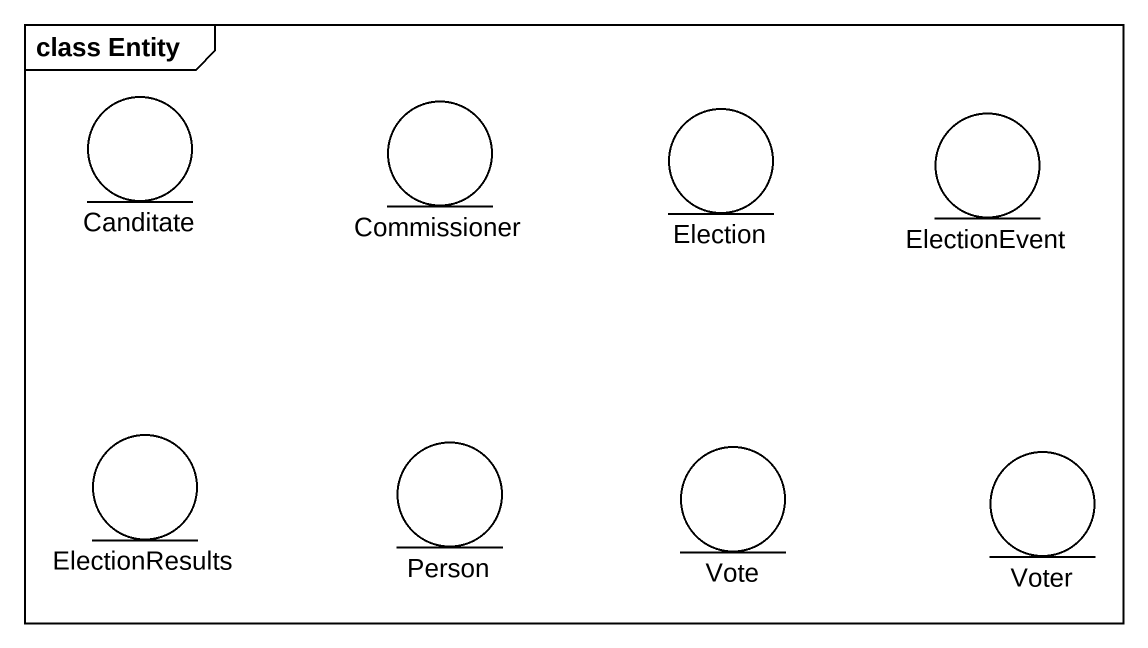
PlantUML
@startuml
mainframe class Entity
entity Canditate
entity Commissioner
entity Election
entity ElectionEvent
entity ElectionResults
entity "Person" as Person_
entity Vote
entity Voter
@enduml
